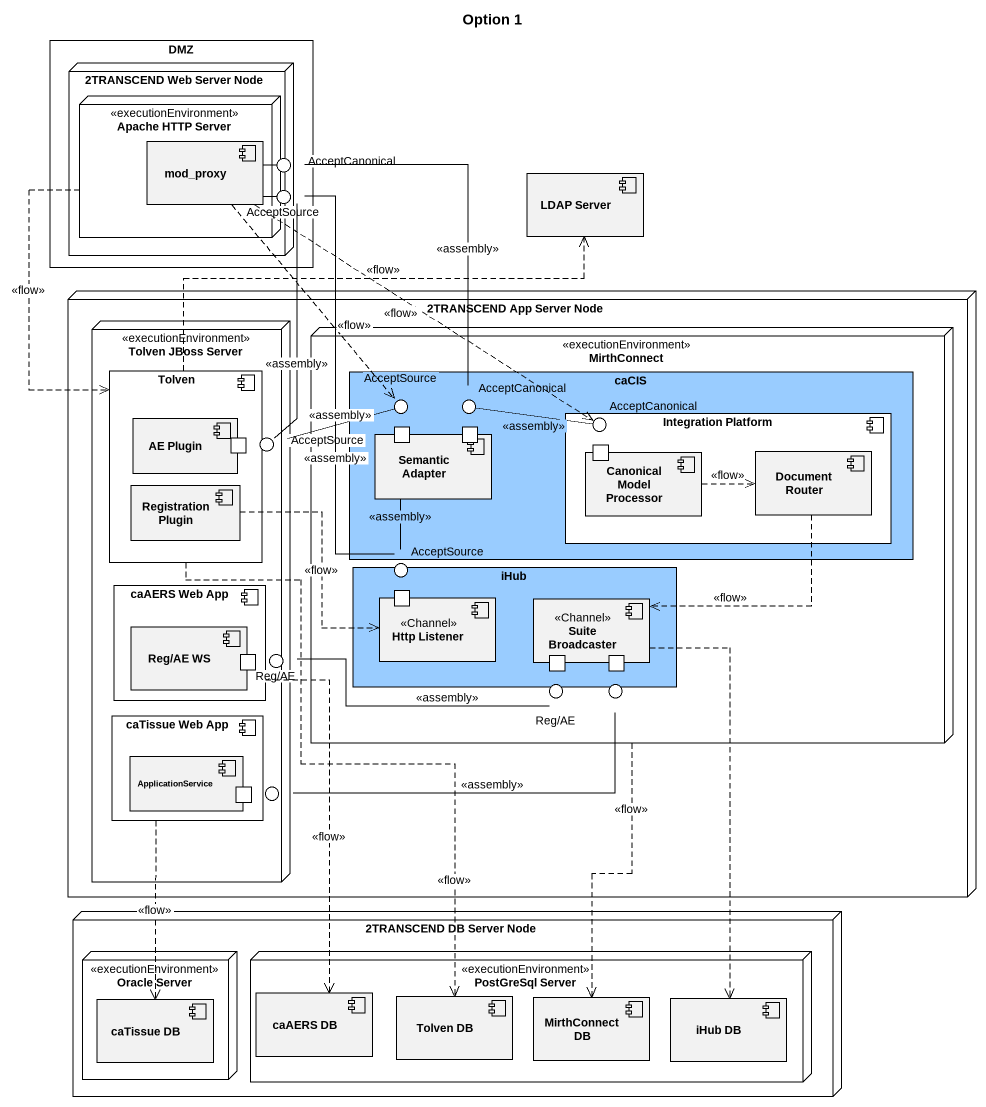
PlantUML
@startuml
title Option 1
rectangle DMZ {
  node "2TRANSCEND Web Server Node" as n2TRANSCEND_Web_Server_Node {
    node "Apache HTTP Server" as Apache_HTTP_Server <<executionEnvironment>> {
      component mod_proxy
    }
  }
}
() AcceptCanonical
() AcceptSource
component "LDAP Server" as LDAP_Server
node "2TRANSCEND App Server Node" as n2TRANSCEND_App_Server_Node {
  node "Tolven JBoss Server" as Tolven_JBoss_Server <<executionEnvironment>> {
    component Tolven {
      component "AE Plugin" as AE_Plugin {
        port " " as port1
      }
      component "Registration Plugin" as Registration_Plugin
    }
    component "caAERS Web App" as caAERS_Web_App {
      component "Reg/AE WS" as Reg_AE_WS {
        port " " as port6
      }
    }
    component "caTissue Web App" as caTissue_Web_App {
      component ApplicationService {
        port " " as port9
      }
    }
  }
  node MirthConnect <<executionEnvironment>> {
    rectangle caCIS #99CCFF {
      component "Semantic Adapter" as Semantic_Adapter {
        port " " as port2
        port " " as port3
      }
      component "Integration Platform" as Integration_Platform {
        component "Canonical Model Processor" as Canonical_Model_Processor {
          port " " as port4
        }
        component "Document Router" as Document_Router
      }
    }
    rectangle iHub #99CCFF {
      component "Http Listener" as Http_Listener <<Channel>> {
        port " " as port5
      }
      component "Suite Broadcaster" as Suite_Broadcaster <<Channel>> {
        port " " as port7
        port " " as port8
      }
    }
  }
}
() "AcceptSource" as AcceptSource_2
() "AcceptCanonical" as AcceptCanonical_2
() "AcceptCanonical" as AcceptCanonical_3
() "AcceptSource" as AcceptSource_3
() "AcceptSource" as AcceptSource_4
() "Reg/AE" as Reg_AE
() "Reg/AE" as Reg_AE_2
() " " as lollipop1
() " " as lollipop2
node "2TRANSCEND DB Server Node" as n2TRANSCEND_DB_Server_Node {
  node "Oracle Server" as Oracle_Server <<executionEnvironment>> {
    component "caTissue DB" as caTissue_DB
  }
  node "PostGreSql Server" as PostGreSql_Server <<executionEnvironment>> {
    component "caAERS DB" as caAERS_DB
    component "Tolven DB" as Tolven_DB
    component "MirthConnect DB" as MirthConnect_DB
    component "iHub DB" as iHub_DB
  }
}
mod_proxy -right- AcceptCanonical
mod_proxy -right- AcceptSource
caCIS -left- AcceptSource_2
caCIS -left- AcceptCanonical_2
caCIS -up- AcceptCanonical_3
Tolven_JBoss_Server -up- AcceptSource_3
MirthConnect -left- AcceptSource_4
n2TRANSCEND_App_Server_Node -left- Reg_AE
MirthConnect -- Reg_AE_2
MirthConnect -- lollipop1
Tolven_JBoss_Server -- lollipop2
Apache_HTTP_Server ..> Tolven : <<flow>>
mod_proxy ..> AcceptSource_2 : <<flow>>
mod_proxy ..> AcceptCanonical_3 : <<flow>>
MirthConnect ..> MirthConnect_DB : <<flow>>
Tolven .up.> LDAP_Server : <<flow>>
Tolven ..> Tolven_DB : <<flow>>
AcceptCanonical_2 -up- AcceptCanonical : <<assembly>>
AcceptCanonical_2 -right- AcceptCanonical_3 : <<assembly>>
AcceptSource_3 -up- AcceptSource : <<assembly>>
AcceptSource_3 -right- AcceptSource_2 : <<assembly>>
Canonical_Model_Processor .right.> Document_Router : <<flow>>
Document_Router ..> Suite_Broadcaster : <<flow>>
Registration_Plugin .right.> Http_Listener : <<flow>>
caAERS_Web_App ..> caAERS_DB : <<flow>>
AcceptSource_4 -up- AcceptSource : <<assembly>>
AcceptSource_4 -up- AcceptSource_2 : <<assembly>>
Suite_Broadcaster ..> iHub_DB
Reg_AE_2 -left- Reg_AE : <<assembly>>
lollipop1 -left- lollipop2 : <<assembly>>
caTissue_Web_App ..> caTissue_DB : <<flow>>
@enduml
